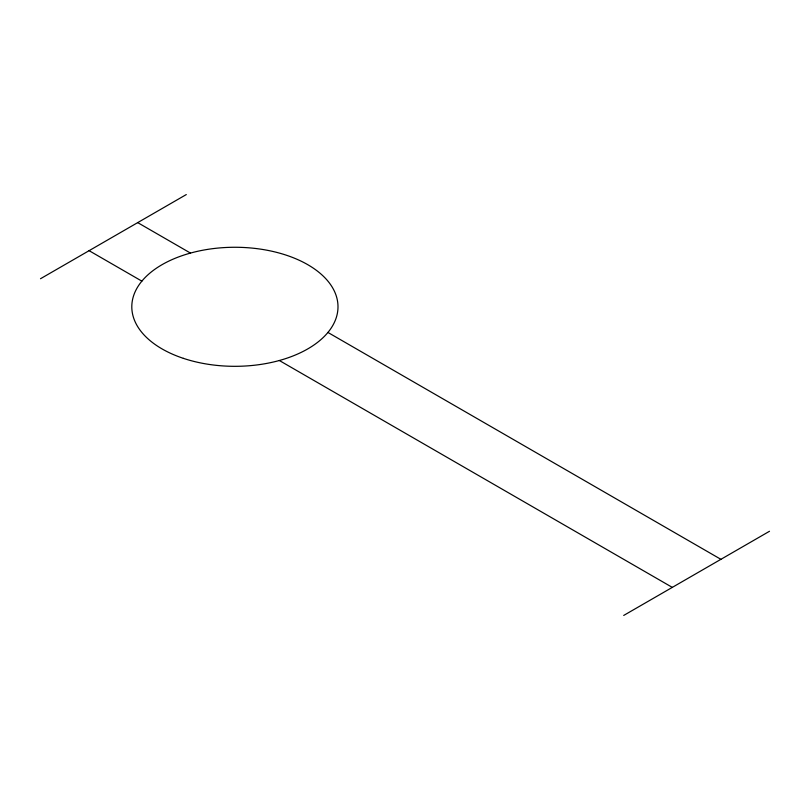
<?xml version="1.0" encoding="UTF-8"?>
<svg xmlns="http://www.w3.org/2000/svg" width="810" height="810" viewBox="0 0 810 810"><rect width="100%" height="100%" fill="white"/><g stroke="black" fill="none" stroke-linecap="round" stroke-linejoin="round"><path stroke-width="1.21" d="M40.5 278.731L186.3 194.562M623.7 615.438L769.5 531.269M137.7 222.618L190.471 253.084M327.928 332.444L720.9 559.325M89.1 250.675L141.871 281.141M279.328 360.501L672.3 587.382M183.354 358.344A103.093 59.525 0 0 0 337.993 306.798A103.093 59.525 0 0 0 183.354 255.241A103.093 59.525 0 0 0 183.354 358.344"/></g></svg>
